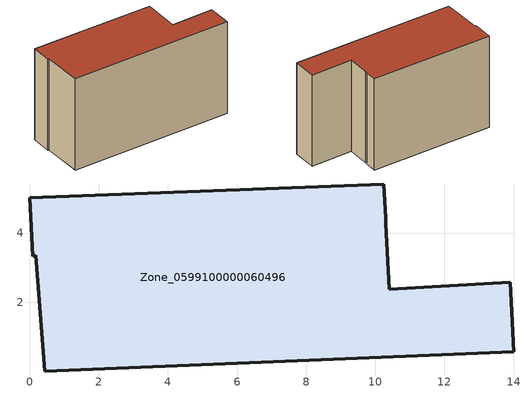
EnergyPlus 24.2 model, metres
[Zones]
Zone_0599100000060496
 floor ground (C_G): 10.3,4.43 10.31,4.26 10.4,2.38 13.9,2.57 14.01,0.56 0.43,0.01 0.17,3.35 0.08,3.33 0,5.02 10.25,5.42 z0
 wall outside (C_F): 10.3,4.43 10.25,5.42 0,5.02 0.08,3.33 0.17,3.35 0.43,0.01 14.01,0.56 13.9,2.57 10.4,2.38 10.31,4.26 10.3,4.43 z0:8.1
 roof outside (C_R): 10.31,4.26 10.3,4.43 10.25,5.42 0,5.02 0.08,3.33 0.17,3.35 0.43,0.01 14.01,0.56 13.9,2.57 10.4,2.38 z8.1
[BUILDING]
Pand.0599100000060496: North Axis=0; Terrain=City; Loads Convergence Tolerance Value=0.04; Temperature Convergence Tolerance Value=0.4; Solar Distribution=FullExterior; Maximum Number of Warmup Days=25; Minimum Number of Warmup Days=1
[Site:Location]
Rotterdam.The.Hague.AP_ZH_NLD Design_Conditions: Latitude=51.96; Longitude=4.45; Time Zone=1; Elevation=-4.5
[SITE:GROUNDTEMPERATURE:BUILDINGSURFACE]
18, 18, 18, 18, 18, 18, 18, 18, 18, 18, 18, 18
[MATERIAL] Thermal Absorptance=0.9; Solar Absorptance=0.7; Visible Absorptance=0.7
Name | Roughness | Thickness | Conductivity | Density | Specific Heat
G.TI.1946-1964 | MediumSmooth | 0.15 | 1 | 540 | 1210
F.TI.1946-1964 | Rough | 0.3 | 0.857143 | 1920 | 840
R.TI.1946-1964 | MediumRough | 0.2 | 0.277778 | 1500 | 1000
[CONSTRUCTION]
C_G: G.TI.1946-1964
C_F: F.TI.1946-1964
C_R: R.TI.1946-1964
[ZONE]
Zone_0599100000060496: Type=1; Multiplier=1; Ceiling Height=Autocalculate; Volume=Autocalculate; Floor Area=autocalculate; Part of Total Floor Area=Yes
[ZONEINFILTRATION:DESIGNFLOWRATE]
Infil_Zone_0599100000060496: Zone or ZoneList or Space or SpaceList=Zone_0599100000060496; Schedule=AlwaysOn; Design Flow Rate Calculation Method=Flow/Area; Flow Rate per Floor Area=0.003; Constant Term Coefficient=1; Temperature Term Coefficient=0; Velocity Term Coefficient=0; Velocity Squared Term Coefficient=0
[HVACTEMPLATE:ZONE:IDEALLOADSAIRSYSTEM]
Zone_0599100000060496: Maximum Heating Supply Air Temperature=50; Minimum Cooling Supply Air Temperature=13; Maximum Heating Supply Air Humidity Ratio=0.0156; Minimum Cooling Supply Air Humidity Ratio=0.0077; Heating Limit=NoLimit; Cooling Limit=NoLimit; Dehumidification Control Type=ConstantSensibleHeatRatio; Cooling Sensible Heat Ratio=0.7; Dehumidification Setpoint=60; Humidification Control Type=None; Humidification Setpoint=30; Outdoor Air Method=None; Outdoor Air Flow Rate per Person=0.00944; Outdoor Air Flow Rate per Zone Floor Area=0; Outdoor Air Flow Rate per Zone=0; Demand Controlled Ventilation Type=None; Outdoor Air Economizer Type=NoEconomizer; Heat Recovery Type=None; Sensible Heat Recovery Effectiveness=0.7; Latent Heat Recovery Effectiveness=0.65
[ZONECONTROL:THERMOSTAT]
ThermostatControl_Zone_0599100000060496: Zone or ZoneList=Zone_0599100000060496; Control Type Schedule=DualSetpointControlType; Control 1=Thermostat_Zone_0599100000060496; Temperature Difference Between Cutout And Setpoint=0
[THERMOSTATSETPOINT:DUALSETPOINT]
Thermostat_Zone_0599100000060496: Heating Setpoint Temperature Schedule=HeatingSetpoint_Zone_0599100000060496; Cooling Setpoint Temperature Schedule=CoolingSetpoint_Zone_0599100000060496
[SCHEDULE:COMPACT]
HeatingSetpoint_Zone_0599100000060496: Through: 12/31, For: AllDays, Until: 24:00, 21
CoolingSetpoint_Zone_0599100000060496: Through: 12/31, For: AllDays, Until: 24:00, 24
DualSetpointControlType: Through: 12/31, For: AllDays, Until: 24:00, 4
AlwaysOn: Through: 12/31, For: AllDays, Until: 24:00, 1
